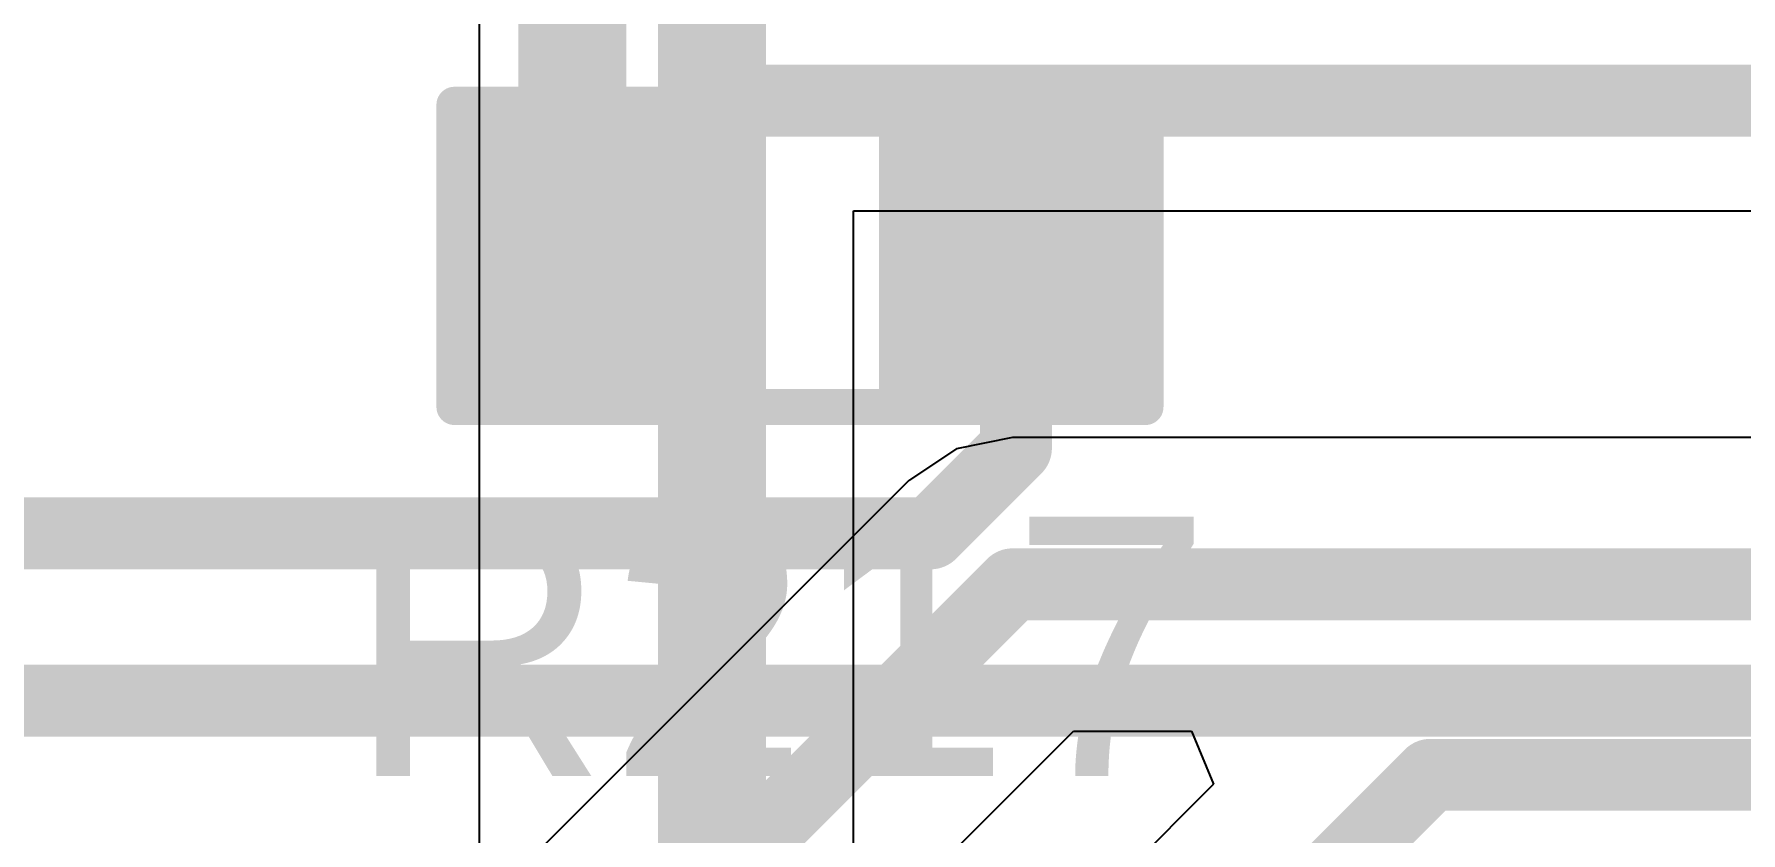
# Model space of a CAD drawing. Header units: inches. Extents: x 0 to 5379, y 0 to 5429.
# Drawn here: x 185.68 to 191.71, y 78.74 to 81.56 of the extents above; entities that cross this region are included whole.
import ezdxf

# ---------------------------------------------------------------- set-up
doc = ezdxf.new("R2010")
doc.units = ezdxf.units.IN
for name, color, linetype in [('PWR', 156, 'Continuous'), ('SIG 01', 90, 'Continuous'), ('Top Layer', 1, 'Continuous'), ('Top Overlay', 2, 'Continuous'), ('Top Paste', 8, 'Continuous'), ('Top Solder', 216, 'Continuous')]:
    doc.layers.add(name, color=color, linetype=linetype)
doc.styles.add('Arial', font='', dxfattribs={"height": 0.2})
doc.styles.get('Arial').set_extended_font_data('Arial')

# ---------------------------------------------------------------- blocks, each defined once
blk = doc.blocks.new('R___0603_552')
at = {"layer": 'Top Layer'}
for points in [[(-0.381, 0.4445), (-0.381, -0.4445), (-1.143, -0.4445), (-1.143, 0.4445)], [(1.143, 0.4445), (1.143, -0.4445), (0.381, -0.4445), (0.381, 0.4445)]]:
    blk.add_hatch(color=1, dxfattribs=at).paths.add_polyline_path(points)
at = {"layer": 'Top Paste'}
for points in [[(-0.381, 0.4445), (-0.381, -0.4445), (-1.143, -0.4445), (-1.143, 0.4445)], [(1.143, 0.4445), (1.143, -0.4445), (0.381, -0.4445), (0.381, 0.4445)]]:
    blk.add_hatch(color=8, dxfattribs=at).paths.add_polyline_path(points)
at = {"layer": 'Top Solder'}
for points in [[(-0.2794, 0.5461), (-0.2794, -0.5461), (-1.2446, -0.5461), (-1.2446, 0.5461)], [(1.2446, 0.5461), (1.2446, -0.5461), (0.2794, -0.5461), (0.2794, 0.5461)]]:
    blk.add_hatch(color=216, dxfattribs=at).paths.add_polyline_path(points)
at = {"layer": 'Top Overlay'}
for points in [[(1.2192, 0.5334, 0.127, 0.127, 0), (-1.2192, 0.5334, 0.127, 0.127, 0)], [(-1.2192, 0.5334, 0.127, 0.127, 0), (-1.2192, -0.5334, 0.127, 0.127, 0)], [(1.2192, 0.5334, 0.127, 0.127, 0), (1.2192, -0.5334, 0.127, 0.127, 0)], [(1.2192, -0.5334, 0.127, 0.127, 0), (-1.2192, -0.5334, 0.127, 0.127, 0)]]:
    blk.add_lwpolyline(points, format="xyseb", dxfattribs=at)
for points in [[(-1.25095, 0.5334, 0.0635, 0.0635, 1), (-1.18745, 0.5334, 0.0635, 0.0635, 1)], [(-1.25095, 0.5334, 0.0635, 0.0635, 1), (-1.18745, 0.5334, 0.0635, 0.0635, 1)], [(1.18745, 0.5334, 0.0635, 0.0635, 1), (1.25095, 0.5334, 0.0635, 0.0635, 1)], [(1.18745, 0.5334, 0.0635, 0.0635, 1), (1.25095, 0.5334, 0.0635, 0.0635, 1)], [(-1.25095, -0.5334, 0.0635, 0.0635, 1), (-1.18745, -0.5334, 0.0635, 0.0635, 1)], [(-1.25095, -0.5334, 0.0635, 0.0635, 1), (-1.18745, -0.5334, 0.0635, 0.0635, 1)], [(1.18745, -0.5334, 0.0635, 0.0635, 1), (1.25095, -0.5334, 0.0635, 0.0635, 1)], [(1.18745, -0.5334, 0.0635, 0.0635, 1), (1.25095, -0.5334, 0.0635, 0.0635, 1)]]:
    blk.add_lwpolyline(points, format="xyseb", close=True, dxfattribs=at)

msp = doc.modelspace()

# ---------------------------------------------------------------- linework, layer by layer
at = {"layer": 'PWR'}
for p, q in [((187.2535, 97.5106), (187.2535, 75.2356)), ((188.5743, 77.5208), (188.5743, 80.9382)), ((188.5743, 80.9382), (205.5494, 80.9382))]:
    msp.add_line(p, q, dxfattribs=at)
for points in [[(188.0749, 81.3267, 0.381, 0.381, 0), (188.0749, 97.3946, 0.381, 0.381, 0)], [(188.0749, 59.763, 0.381, 0.381, 0), (188.0749, 81.3267, 0.381, 0.381, 0)], [(188.0749, 81.3267, 0.254, 0.254, 0), (205.7279, 81.3267, 0.254, 0.254, 0)]]:
    msp.add_lwpolyline(points, format="xyseb", dxfattribs=at)
for points in [[(187.9796, 81.3267, 0.1905, 0.1905, 1), (188.1701, 81.3267, 0.1905, 0.1905, 1)], [(187.9796, 81.3267, 0.1905, 0.1905, 1), (188.1701, 81.3267, 0.1905, 0.1905, 1)], [(188.0114, 81.3267, 0.127, 0.127, 1), (188.1384, 81.3267, 0.127, 0.127, 1)]]:
    msp.add_lwpolyline(points, format="xyseb", close=True, dxfattribs=at)
at = {"layer": 'SIG 01'}
for p, q in [((188.9375, 80.0979), (188.7694, 79.9856)), ((189.1357, 80.1374), (188.9375, 80.0979)), ((189.1357, 80.1374), (189.1357, 80.1374)), ((225.9968, 80.1374), (189.1357, 80.1374)), ((188.7694, 79.9856), (186.3146, 77.5308)), ((187.0471, 76.7983), (189.3502, 79.1014)), ((189.3502, 79.1014), (189.7665, 79.1014)), ((189.7665, 79.1014), (189.8443, 78.9137)), ((189.8443, 78.9137), (186.3146, 75.384))]:
    msp.add_line(p, q, dxfattribs=at)
for points in [[(186.4915, 76.9752, 0.254, 0.254, 0), (189.1357, 79.6194, 0.254, 0.254, 0)], [(189.1357, 79.6194, 0.254, 0.254, 0), (225.9968, 79.6194, 0.254, 0.254, 0)], [(186.4915, 74.8284, 0.254, 0.254, 0), (190.6101, 78.9471, 0.254, 0.254, 0)], [(190.6101, 78.9471, 0.254, 0.254, 0), (224.6306, 78.9471, 0.254, 0.254, 0)]]:
    msp.add_lwpolyline(points, format="xyseb", dxfattribs=at)
for points in [[(189.0722, 79.6194, 0.127, 0.127, 1), (189.1992, 79.6194, 0.127, 0.127, 1)], [(189.0722, 79.6194, 0.127, 0.127, 1), (189.1992, 79.6194, 0.127, 0.127, 1)], [(190.5466, 78.9471, 0.127, 0.127, 1), (190.6736, 78.9471, 0.127, 0.127, 1)], [(190.5466, 78.9471, 0.127, 0.127, 1), (190.6736, 78.9471, 0.127, 0.127, 1)]]:
    msp.add_lwpolyline(points, format="xyseb", close=True, dxfattribs=at)
at = {"layer": 'Top Layer'}
for points in [[(187.5824, 80.8195, 0.381, 0.381, 0), (187.5824, 82.0853, 0.381, 0.381, 0)], [(187.5824, 80.8195, 0.381, 0.381, 0), (187.6233, 80.7786, 0.381, 0.381, 0)], [(189.1473, 80.1004, 0.254, 0.254, 0), (189.1473, 80.7786, 0.254, 0.254, 0)], [(188.8463, 79.7994, 0.254, 0.254, 0), (189.1473, 80.1004, 0.254, 0.254, 0)], [(174.1143, 79.7994, 0.254, 0.254, 0), (188.8463, 79.7994, 0.254, 0.254, 0)], [(174.6792, 79.2086, 0.254, 0.254, 0), (194.7581, 79.2086, 0.254, 0.254, 0)]]:
    msp.add_lwpolyline(points, format="xyseb", dxfattribs=at)
for points in [[(187.4871, 80.8195, 0.1905, 0.1905, 1), (187.6776, 80.8195, 0.1905, 0.1905, 1)], [(187.4871, 80.8195, 0.1905, 0.1905, 1), (187.6776, 80.8195, 0.1905, 0.1905, 1)], [(187.528, 80.7786, 0.1905, 0.1905, 1), (187.7185, 80.7786, 0.1905, 0.1905, 1)], [(189.0838, 80.7786, 0.127, 0.127, 1), (189.2108, 80.7786, 0.127, 0.127, 1)], [(189.0838, 80.1004, 0.127, 0.127, 1), (189.2108, 80.1004, 0.127, 0.127, 1)], [(189.0838, 80.1004, 0.127, 0.127, 1), (189.2108, 80.1004, 0.127, 0.127, 1)], [(188.7828, 79.7994, 0.127, 0.127, 1), (188.9098, 79.7994, 0.127, 0.127, 1)], [(188.7828, 79.7994, 0.127, 0.127, 1), (188.9098, 79.7994, 0.127, 0.127, 1)]]:
    msp.add_lwpolyline(points, format="xyseb", close=True, dxfattribs=at)

# ---------------------------------------------------------------- block references
at = {"rotation": 180}
msp.add_blockref('R___0603_552', (188.3853, 80.7786), dxfattribs=at)

# ---------------------------------------------------------------- texts
at = {"layer": 'Top Overlay', "style": 'Arial'}
msp.add_text('R217', height=0.9144, dxfattribs=at).set_placement((186.7856, 78.9433))

doc.saveas('drawing.dxf')
